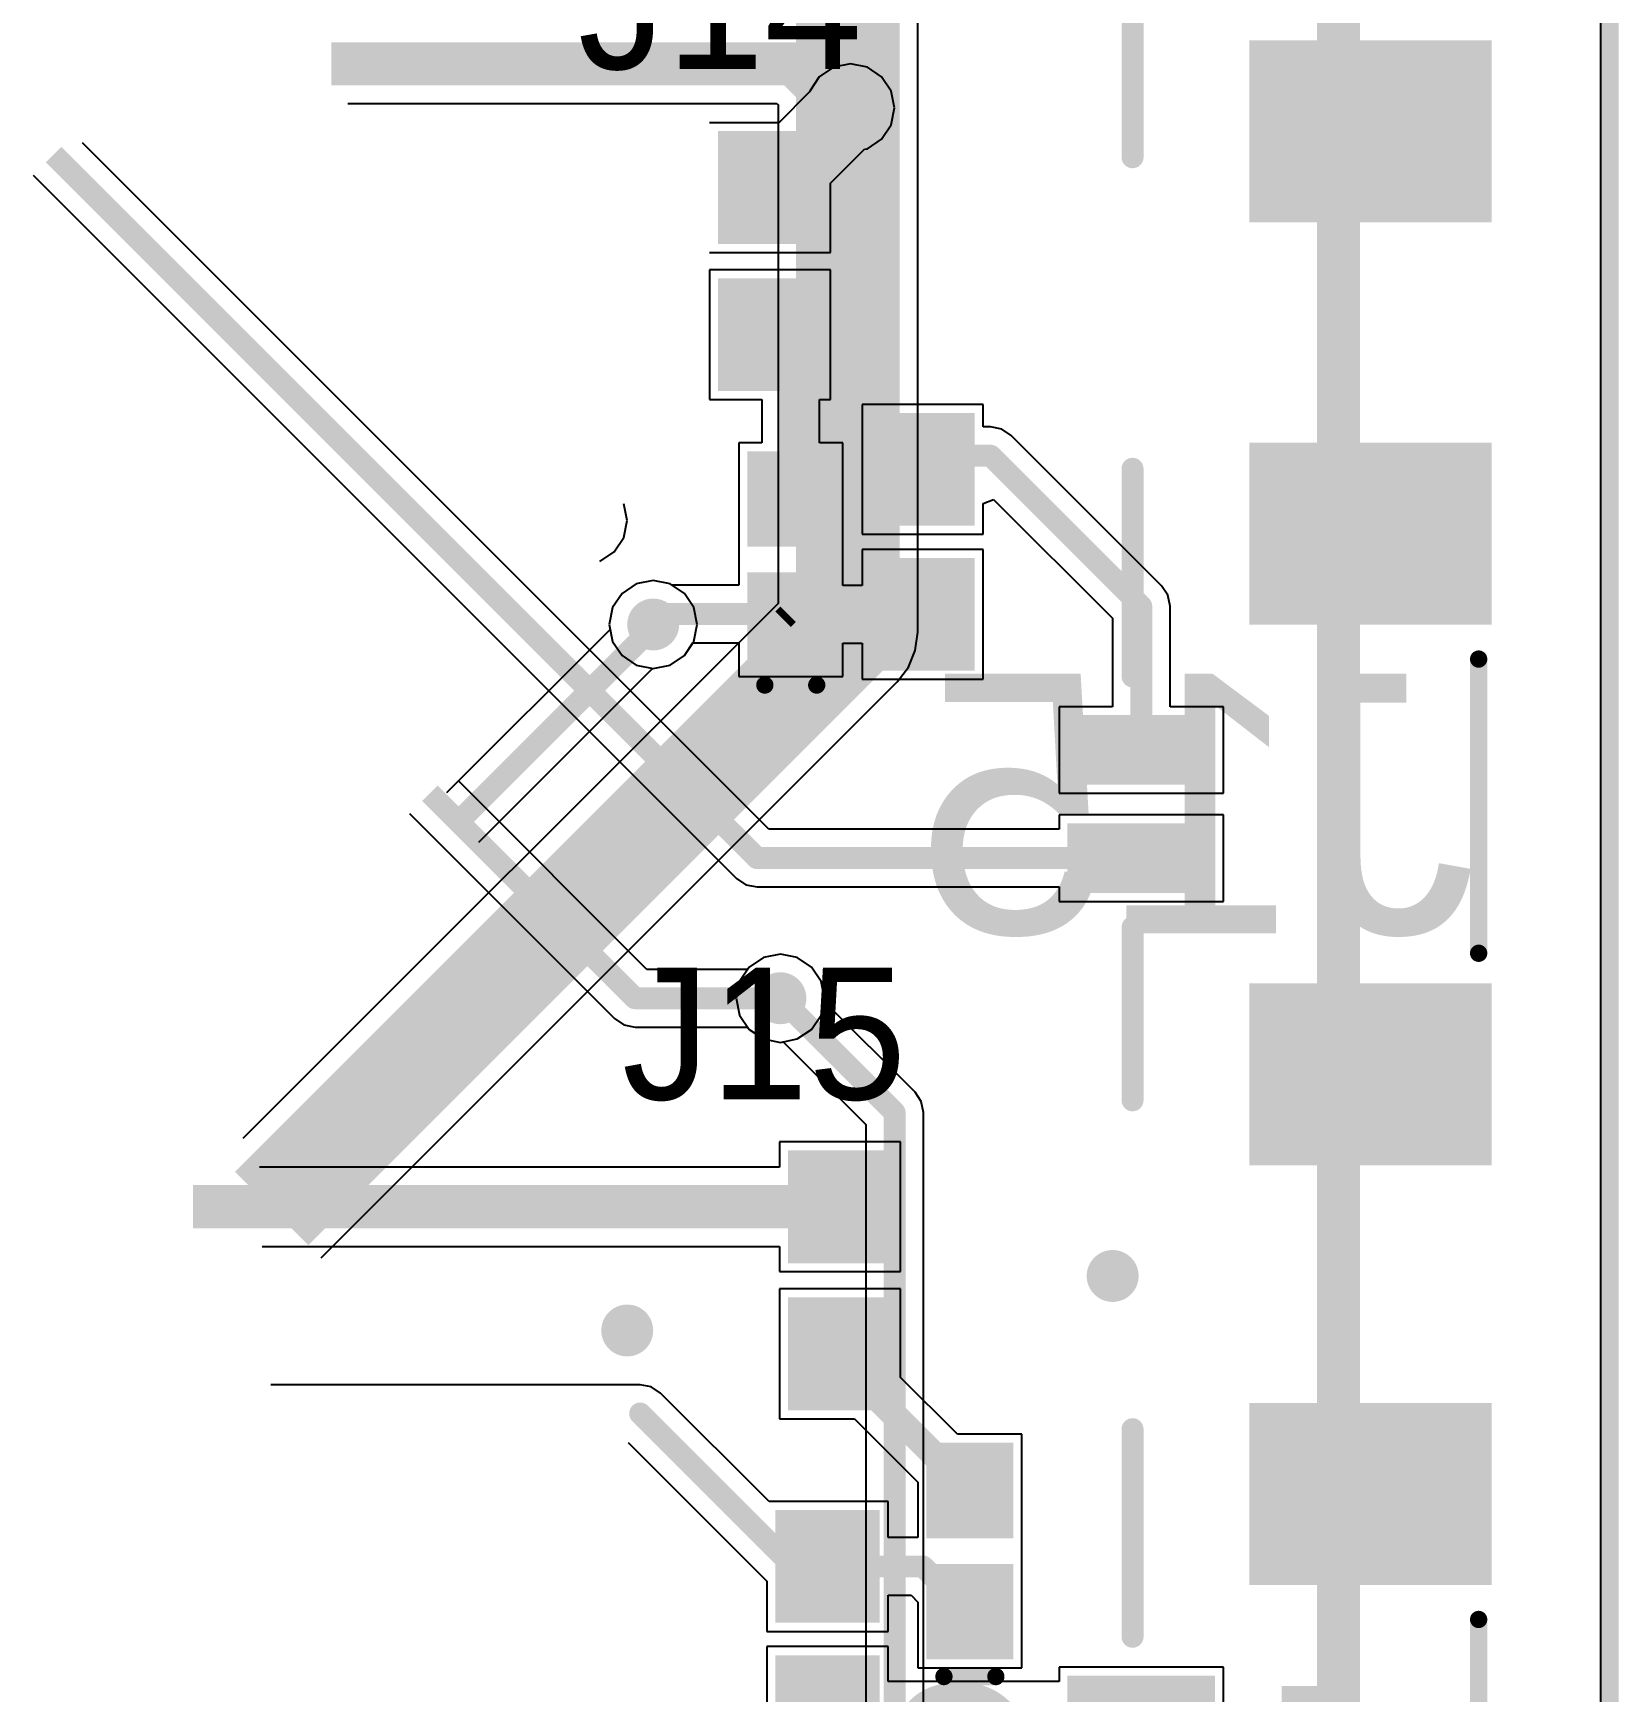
# Model space of a CAD drawing. Extents: x 65.4 to 145.6, y 116.1 to 196.3.
# Drawn here: x 127.31 to 145.63, y 146.63 to 165.8 of the extents above; entities that cross this region are included whole.
import ezdxf

# ---------------------------------------------------------------- set-up
doc = ezdxf.new("R2010")
doc.units = 0
doc.header["$MEASUREMENT"] = 0
doc.layers.get('0').update_dxf_attribs({"linetype": 'CONTINUOUS'})
for name, color, linetype in [('BOTTOMLAYER', 5, 'CONTINUOUS'), ('BOTTOMOVERLAY', 54, 'CONTINUOUS'), ('MECHANICAL1', 6, 'CONTINUOUS'), ('MULTILAYER', 9, 'CONTINUOUS'), ('TOPLAYER', 1, 'CONTINUOUS'), ('TOPOVERLAY', 2, 'CONTINUOUS'), ('TOPPASTE', 8, 'CONTINUOUS'), ('TOPSOLDER', 216, 'CONTINUOUS'), ('VIAHOLELAYER', 16, 'CONTINUOUS')]:
    doc.layers.add(name, color=color, linetype=linetype)

# ---------------------------------------------------------------- blocks, each defined once
blk = doc.blocks.new('0603_RES_2')
at = {"layer": 'TOPLAYER'}
for points in [[(-1.184, 0.495), (-2.284, 0.495), (-1.184, -0.505), (-2.284, -0.505)], [(0.492, 0.495), (-0.608, 0.495), (0.492, -0.505), (-0.608, -0.505)]]:
    blk.add_solid(points, dxfattribs=at)
at = {"layer": 'TOPPASTE'}
for points in [[(-1.184, 0.495), (-2.284, 0.495), (-1.184, -0.505), (-2.284, -0.505)], [(0.492, 0.495), (-0.608, 0.495), (0.492, -0.505), (-0.608, -0.505)]]:
    blk.add_solid(points, dxfattribs=at)
at = {"layer": 'TOPSOLDER'}
for points in [[(-1.083, 0.597), (-2.386, 0.597), (-1.083, -0.607), (-2.386, -0.607)], [(0.594, 0.597), (-0.709, 0.597), (0.594, -0.607), (-0.709, -0.607)]]:
    blk.add_solid(points, dxfattribs=at)
blk = doc.blocks.new('0603_RES_3')
at = {"layer": 'TOPLAYER'}
for points in [[(-1.184, 0.495), (-2.284, 0.495), (-1.184, -0.505), (-2.284, -0.505)], [(0.492, 0.495), (-0.608, 0.495), (0.492, -0.505), (-0.608, -0.505)]]:
    blk.add_solid(points, dxfattribs=at)
at = {"layer": 'TOPPASTE'}
for points in [[(-1.184, 0.495), (-2.284, 0.495), (-1.184, -0.505), (-2.284, -0.505)], [(0.492, 0.495), (-0.608, 0.495), (0.492, -0.505), (-0.608, -0.505)]]:
    blk.add_solid(points, dxfattribs=at)
at = {"layer": 'TOPSOLDER'}
for points in [[(-1.083, 0.597), (-2.386, 0.597), (-1.083, -0.607), (-2.386, -0.607)], [(0.594, 0.597), (-0.709, 0.597), (0.594, -0.607), (-0.709, -0.607)]]:
    blk.add_solid(points, dxfattribs=at)
blk = doc.blocks.new('J1_0603_23')
at = {"layer": 'TOPLAYER'}
for points in [[(-0.3, -0.5), (-0.3, 0.5), (-1.4, -0.5), (-1.4, 0.5)], [(1.4, -0.5), (1.4, 0.5), (0.3, -0.5), (0.3, 0.5)]]:
    blk.add_solid(points, dxfattribs=at)
at = {"layer": 'TOPPASTE'}
for points in [[(-0.3, -0.5), (-0.3, 0.5), (-1.4, -0.5), (-1.4, 0.5)], [(1.4, -0.5), (1.4, 0.5), (0.3, -0.5), (0.3, 0.5)]]:
    blk.add_solid(points, dxfattribs=at)
at = {"layer": 'TOPSOLDER'}
for points in [[(-0.198, -0.602), (-0.198, 0.602), (-1.502, -0.602), (-1.502, 0.602)], [(1.502, -0.602), (1.502, 0.602), (0.198, -0.602), (0.198, 0.602)]]:
    blk.add_solid(points, dxfattribs=at)
blk = doc.blocks.new('J1_0603_24')
at = {"layer": 'TOPLAYER'}
for points in [[(-0.3, -0.5), (-0.3, 0.5), (-1.4, -0.5), (-1.4, 0.5)], [(1.4, -0.5), (1.4, 0.5), (0.3, -0.5), (0.3, 0.5)]]:
    blk.add_solid(points, dxfattribs=at)
at = {"layer": 'TOPPASTE'}
for points in [[(-0.3, -0.5), (-0.3, 0.5), (-1.4, -0.5), (-1.4, 0.5)], [(1.4, -0.5), (1.4, 0.5), (0.3, -0.5), (0.3, 0.5)]]:
    blk.add_solid(points, dxfattribs=at)
at = {"layer": 'TOPSOLDER'}
for points in [[(-0.198, -0.602), (-0.198, 0.602), (-1.502, -0.602), (-1.502, 0.602)], [(1.502, -0.602), (1.502, 0.602), (0.198, -0.602), (0.198, 0.602)]]:
    blk.add_solid(points, dxfattribs=at)
blk = doc.blocks.new('L0603_39')
at = {"layer": 'TOPLAYER'}
for points in [[(-0.25, -0.4), (-0.25, 0.4), (-1.15, -0.4), (-1.15, 0.4)], [(1.15, -0.4), (1.15, 0.4), (0.25, -0.4), (0.25, 0.4)]]:
    blk.add_solid(points, dxfattribs=at)
at = {"layer": 'TOPOVERLAY', "const_width": 0.2}
blk.add_lwpolyline([(-1.45, 0.3), (-1.45, -0.3)], dxfattribs=at)
at = {"layer": 'TOPOVERLAY', "const_width": 0.1}
for points in [[(-1.5, 0.3, 1), (-1.4, 0.3, 1)], [(-1.5, -0.3, 1), (-1.4, -0.3, 1)]]:
    blk.add_lwpolyline(points, format="xyb", close=True, dxfattribs=at)
at = {"layer": 'TOPPASTE'}
for points in [[(-0.25, -0.4), (-0.25, 0.4), (-1.15, -0.4), (-1.15, 0.4)], [(1.15, -0.4), (1.15, 0.4), (0.25, -0.4), (0.25, 0.4)]]:
    blk.add_solid(points, dxfattribs=at)
at = {"layer": 'TOPSOLDER'}
for points in [[(-0.148, -0.502), (-0.148, 0.502), (-1.252, -0.502), (-1.252, 0.502)], [(1.252, -0.502), (1.252, 0.502), (0.148, -0.502), (0.148, 0.502)]]:
    blk.add_solid(points, dxfattribs=at)
blk = doc.blocks.new('L0603_40')
at = {"layer": 'TOPLAYER'}
for points in [[(-0.25, -0.4), (-0.25, 0.4), (-1.15, -0.4), (-1.15, 0.4)], [(1.15, -0.4), (1.15, 0.4), (0.25, -0.4), (0.25, 0.4)]]:
    blk.add_solid(points, dxfattribs=at)
at = {"layer": 'TOPOVERLAY', "const_width": 0.2}
blk.add_lwpolyline([(-1.45, 0.3), (-1.45, -0.3)], dxfattribs=at)
at = {"layer": 'TOPOVERLAY', "const_width": 0.1}
for points in [[(-1.5, 0.3, 1), (-1.4, 0.3, 1)], [(-1.5, -0.3, 1), (-1.4, -0.3, 1)]]:
    blk.add_lwpolyline(points, format="xyb", close=True, dxfattribs=at)
at = {"layer": 'TOPPASTE'}
for points in [[(-0.25, -0.4), (-0.25, 0.4), (-1.15, -0.4), (-1.15, 0.4)], [(1.15, -0.4), (1.15, 0.4), (0.25, -0.4), (0.25, 0.4)]]:
    blk.add_solid(points, dxfattribs=at)
at = {"layer": 'TOPSOLDER'}
for points in [[(-0.148, -0.502), (-0.148, 0.502), (-1.252, -0.502), (-1.252, 0.502)], [(1.252, -0.502), (1.252, 0.502), (0.148, -0.502), (0.148, 0.502)]]:
    blk.add_solid(points, dxfattribs=at)
blk = doc.blocks.new('SMT2PIN_69')
at = {"layer": 'TOPLAYER'}
for points in [[(-0.32, -0.83), (0.28, -0.83), (-0.32, 0.67), (0.28, 0.67)], [(0.93, -0.83), (1.53, -0.83), (0.93, 0.67), (1.53, 0.67)], [(-3.47, -4.03), (-1.57, -4.03), (-3.47, -1.43), (-1.57, -1.43)], [(2.78, -4.03), (4.68, -4.03), (2.78, -1.43), (4.68, -1.43)]]:
    blk.add_solid(points, dxfattribs=at)
at = {"layer": 'TOPOVERLAY'}
for points, const_width in [([(-2.82, 0.02), (-0.82, 0.02)], 0.254), ([(2.08, 0.02), (4.48, 0.02)], 0.254), ([(-1.12, -3.98), (2.28, -3.98)], 0.2)]:
    blk.add_lwpolyline(points, dxfattribs=dict(at, const_width=const_width))
for points, const_width in [([(-2.883, 0.02, 1), (-2.756, 0.02, 1)], 0.127), ([(-0.883, 0.02, 1), (-0.756, 0.02, 1)], 0.127), ([(2.016, 0.02, 1), (2.143, 0.02, 1)], 0.127), ([(4.416, 0.02, 1), (4.543, 0.02, 1)], 0.127), ([(-1.17, -3.98, 1), (-1.07, -3.98, 1)], 0.1), ([(2.23, -3.98, 1), (2.33, -3.98, 1)], 0.1)]:
    blk.add_lwpolyline(points, format="xyb", close=True, dxfattribs=dict(at, const_width=const_width))
at = {"layer": 'TOPPASTE'}
for points in [[(-0.32, -0.83), (0.28, -0.83), (-0.32, 0.67), (0.28, 0.67)], [(0.93, -0.83), (1.53, -0.83), (0.93, 0.67), (1.53, 0.67)], [(-3.47, -4.03), (-1.57, -4.03), (-3.47, -1.43), (-1.57, -1.43)], [(2.78, -4.03), (4.68, -4.03), (2.78, -1.43), (4.68, -1.43)]]:
    blk.add_solid(points, dxfattribs=at)
at = {"layer": 'TOPSOLDER'}
for points in [[(-0.422, -0.932), (0.382, -0.932), (-0.422, 0.772), (0.382, 0.772)], [(0.828, -0.932), (1.632, -0.932), (0.828, 0.772), (1.632, 0.772)], [(-3.572, -4.132), (-1.468, -4.132), (-3.572, -1.328), (-1.468, -1.328)], [(2.678, -4.132), (4.782, -4.132), (2.678, -1.328), (4.782, -1.328)]]:
    blk.add_solid(points, dxfattribs=at)
blk = doc.blocks.new('SMT2PIN_70')
at = {"layer": 'TOPLAYER'}
for points in [[(-0.32, -0.83), (0.28, -0.83), (-0.32, 0.67), (0.28, 0.67)], [(0.93, -0.83), (1.53, -0.83), (0.93, 0.67), (1.53, 0.67)], [(-3.47, -4.03), (-1.57, -4.03), (-3.47, -1.43), (-1.57, -1.43)], [(2.78, -4.03), (4.68, -4.03), (2.78, -1.43), (4.68, -1.43)]]:
    blk.add_solid(points, dxfattribs=at)
at = {"layer": 'TOPOVERLAY'}
for points, const_width in [([(-2.82, 0.02), (-0.82, 0.02)], 0.254), ([(2.08, 0.02), (4.48, 0.02)], 0.254), ([(-1.12, -3.98), (2.28, -3.98)], 0.2)]:
    blk.add_lwpolyline(points, dxfattribs=dict(at, const_width=const_width))
for points, const_width in [([(-2.883, 0.02, 1), (-2.756, 0.02, 1)], 0.127), ([(-0.883, 0.02, 1), (-0.756, 0.02, 1)], 0.127), ([(2.016, 0.02, 1), (2.143, 0.02, 1)], 0.127), ([(4.416, 0.02, 1), (4.543, 0.02, 1)], 0.127), ([(-1.17, -3.98, 1), (-1.07, -3.98, 1)], 0.1), ([(2.23, -3.98, 1), (2.33, -3.98, 1)], 0.1)]:
    blk.add_lwpolyline(points, format="xyb", close=True, dxfattribs=dict(at, const_width=const_width))
at = {"layer": 'TOPPASTE'}
for points in [[(-0.32, -0.83), (0.28, -0.83), (-0.32, 0.67), (0.28, 0.67)], [(0.93, -0.83), (1.53, -0.83), (0.93, 0.67), (1.53, 0.67)], [(-3.47, -4.03), (-1.57, -4.03), (-3.47, -1.43), (-1.57, -1.43)], [(2.78, -4.03), (4.68, -4.03), (2.78, -1.43), (4.68, -1.43)]]:
    blk.add_solid(points, dxfattribs=at)
at = {"layer": 'TOPSOLDER'}
for points in [[(-0.422, -0.932), (0.382, -0.932), (-0.422, 0.772), (0.382, 0.772)], [(0.828, -0.932), (1.632, -0.932), (0.828, 0.772), (1.632, 0.772)], [(-3.572, -4.132), (-1.468, -4.132), (-3.572, -1.328), (-1.468, -1.328)], [(2.678, -4.132), (4.782, -4.132), (2.678, -1.328), (4.782, -1.328)]]:
    blk.add_solid(points, dxfattribs=at)
blk = doc.blocks.new('SMT2PIN_71')
at = {"layer": 'TOPLAYER'}
for points in [[(-0.32, -0.83), (0.28, -0.83), (-0.32, 0.67), (0.28, 0.67)], [(0.93, -0.83), (1.53, -0.83), (0.93, 0.67), (1.53, 0.67)], [(-3.47, -4.03), (-1.57, -4.03), (-3.47, -1.43), (-1.57, -1.43)], [(2.78, -4.03), (4.68, -4.03), (2.78, -1.43), (4.68, -1.43)]]:
    blk.add_solid(points, dxfattribs=at)
at = {"layer": 'TOPOVERLAY'}
for points, const_width in [([(-2.82, 0.02), (-0.82, 0.02)], 0.254), ([(2.08, 0.02), (4.48, 0.02)], 0.254), ([(-1.12, -3.98), (2.28, -3.98)], 0.2)]:
    blk.add_lwpolyline(points, dxfattribs=dict(at, const_width=const_width))
for points, const_width in [([(-2.883, 0.02, 1), (-2.756, 0.02, 1)], 0.127), ([(-0.883, 0.02, 1), (-0.756, 0.02, 1)], 0.127), ([(2.016, 0.02, 1), (2.143, 0.02, 1)], 0.127), ([(4.416, 0.02, 1), (4.543, 0.02, 1)], 0.127), ([(-1.17, -3.98, 1), (-1.07, -3.98, 1)], 0.1), ([(2.23, -3.98, 1), (2.33, -3.98, 1)], 0.1)]:
    blk.add_lwpolyline(points, format="xyb", close=True, dxfattribs=dict(at, const_width=const_width))
at = {"layer": 'TOPPASTE'}
for points in [[(-0.32, -0.83), (0.28, -0.83), (-0.32, 0.67), (0.28, 0.67)], [(0.93, -0.83), (1.53, -0.83), (0.93, 0.67), (1.53, 0.67)], [(-3.47, -4.03), (-1.57, -4.03), (-3.47, -1.43), (-1.57, -1.43)], [(2.78, -4.03), (4.68, -4.03), (2.78, -1.43), (4.68, -1.43)]]:
    blk.add_solid(points, dxfattribs=at)
at = {"layer": 'TOPSOLDER'}
for points in [[(-0.422, -0.932), (0.382, -0.932), (-0.422, 0.772), (0.382, 0.772)], [(0.828, -0.932), (1.632, -0.932), (0.828, 0.772), (1.632, 0.772)], [(-3.572, -4.132), (-1.468, -4.132), (-3.572, -1.328), (-1.468, -1.328)], [(2.678, -4.132), (4.782, -4.132), (2.678, -1.328), (4.782, -1.328)]]:
    blk.add_solid(points, dxfattribs=at)

msp = doc.modelspace()

# ---------------------------------------------------------------- linework, layer by layer
at = {"layer": 'BOTTOMLAYER'}
for p, q in [((145.422, 196.076), (145.422, 116.666)), ((137.529, 158.876), (137.529, 172.856)), ((130.942, 164.987), (135.902, 164.987)), ((135.902, 164.987), (135.915, 164.974)), ((135.915, 164.974), (135.915, 159.21)), ((134.172, 160.166), (134.133, 160.361)), ((134.133, 159.971), (134.172, 160.166)), ((134.022, 159.806), (134.133, 159.971)), ((133.857, 159.695), (134.022, 159.806)), ((134.112, 159.326), (134.001, 159.161)), ((134.277, 159.437), (134.112, 159.326)), ((134.472, 159.476), (134.277, 159.437)), ((134.667, 159.437), (134.472, 159.476)), ((134.832, 159.326), (134.667, 159.437)), ((134.943, 159.161), (134.832, 159.326)), ((135.915, 159.21), (129.728, 153.023)), ((134.001, 159.161), (133.962, 158.966)), ((134.982, 158.966), (134.943, 159.161)), ((133.962, 158.966), (133.974, 158.909)), ((134.943, 158.771), (134.982, 158.966)), ((133.974, 158.909), (132.084, 157.019)), ((134.832, 158.606), (134.943, 158.771)), ((137.501, 158.667), (137.529, 158.876)), ((134.667, 158.495), (134.832, 158.606)), ((137.421, 158.473), (137.501, 158.667)), ((137.501, 158.667), (137.501, 158.667)), ((137.501, 158.667), (137.501, 158.667)), ((137.501, 158.667), (137.501, 158.667)), ((132.458, 156.45), (134.465, 158.458)), ((134.465, 158.458), (134.472, 158.456)), ((134.472, 158.456), (134.667, 158.495)), ((137.293, 158.305), (137.421, 158.473)), ((130.633, 151.645), (137.293, 158.305)), ((135.747, 155.117), (135.582, 155.006)), ((135.942, 155.156), (135.747, 155.117)), ((136.137, 155.117), (135.942, 155.156)), ((136.302, 155.006), (136.137, 155.117)), ((135.582, 155.006), (135.471, 154.841)), ((136.413, 154.841), (136.302, 155.006)), ((135.471, 154.841), (135.432, 154.646)), ((136.452, 154.646), (136.413, 154.841)), ((135.432, 154.646), (135.471, 154.451)), ((136.445, 154.614), (136.452, 154.646)), ((137.498, 153.562), (136.445, 154.614)), ((135.471, 154.451), (135.582, 154.286)), ((135.582, 154.286), (135.747, 154.175)), ((135.747, 154.175), (135.942, 154.136)), ((135.942, 154.136), (135.974, 154.143)), ((135.974, 154.143), (136.929, 153.188)), ((137.57, 153.454), (137.498, 153.562)), ((137.595, 153.326), (137.57, 153.454)), ((136.929, 153.188), (136.929, 145.436)), ((137.595, 145.574), (137.595, 153.326))]:
    msp.add_line(p, q, dxfattribs=at)
for points, const_width in [([(136.722, 158.876), (136.722, 172.856)], 1.2), ([(130.752, 165.446), (136.092, 165.446)], 0.5), ([(136.092, 165.446), (136.692, 164.846)], 0.5), ([(130.062, 152.216), (136.722, 158.876)], 1.2), ([(132.222, 156.686), (134.472, 158.936)], 0.254), ([(134.472, 158.936), (134.472, 158.966)], 0.254), ([(135.942, 154.646), (137.262, 153.326)], 0.254), ([(137.262, 145.436), (137.262, 153.326)], 0.254)]:
    msp.add_lwpolyline(points, dxfattribs=dict(at, const_width=const_width))
for points, const_width in [([(135.967, 165.446, 1), (136.217, 165.446, 1)], 0.25), ([(135.967, 165.446, 1), (136.217, 165.446, 1)], 0.25), ([(136.567, 164.846, 1), (136.817, 164.846, 1)], 0.25), ([(136.602, 164.936, 1), (136.902, 164.936, 1)], 0.3), ([(142.542, 164.786, 1), (142.842, 164.786, 1)], 0.3), ([(142.602, 160.046, 1), (142.902, 160.046, 1)], 0.3), ([(136.422, 158.876, 1), (137.022, 158.876, 1)], 0.6), ([(136.422, 158.876, 1), (137.022, 158.876, 1)], 0.6), ([(134.322, 158.966, 1), (134.622, 158.966, 1)], 0.3), ([(134.408, 158.966, 1), (134.535, 158.966, 1)], 0.127), ([(134.408, 158.936, 1), (134.535, 158.936, 1)], 0.127), ([(134.408, 158.936, 1), (134.535, 158.936, 1)], 0.127), ([(135.792, 154.646, 1), (136.092, 154.646, 1)], 0.3), ([(135.878, 154.646, 1), (136.005, 154.646, 1)], 0.127), ([(142.602, 153.656, 1), (142.902, 153.656, 1)], 0.3), ([(137.198, 153.326, 1), (137.325, 153.326, 1)], 0.127), ([(137.198, 153.326, 1), (137.325, 153.326, 1)], 0.127), ([(139.632, 151.436, 1), (139.932, 151.436, 1)], 0.3), ([(134.022, 150.806, 1), (134.322, 150.806, 1)], 0.3), ([(142.542, 148.916, 1), (142.842, 148.916, 1)], 0.3)]:
    msp.add_lwpolyline(points, format="xyb", close=True, dxfattribs=dict(at, const_width=const_width))
at = {"layer": 'MECHANICAL1', "const_width": 0.2}
msp.add_lwpolyline([(145.532, 116.186), (145.532, 196.186)], dxfattribs=at)
at = {"layer": 'MULTILAYER', "const_width": 0.3}
for points in [[(136.602, 164.936, 1), (136.902, 164.936, 1)], [(142.542, 164.786, 1), (142.842, 164.786, 1)], [(142.602, 160.046, 1), (142.902, 160.046, 1)], [(134.322, 158.966, 1), (134.622, 158.966, 1)], [(135.792, 154.646, 1), (136.092, 154.646, 1)], [(142.602, 153.656, 1), (142.902, 153.656, 1)], [(139.632, 151.436, 1), (139.932, 151.436, 1)], [(134.022, 150.806, 1), (134.322, 150.806, 1)], [(142.542, 148.916, 1), (142.842, 148.916, 1)]]:
    msp.add_lwpolyline(points, format="xyb", close=True, dxfattribs=at)
at = {"layer": 'TOPLAYER'}
for p, q in [((145.422, 196.076), (145.422, 116.666)), ((136.752, 165.446), (136.557, 165.407)), ((136.947, 165.407), (136.752, 165.446)), ((136.392, 165.296), (136.281, 165.131)), ((136.557, 165.407), (136.392, 165.296)), ((137.112, 165.296), (136.947, 165.407)), ((137.223, 165.131), (137.112, 165.296)), ((136.279, 165.122), (135.923, 164.766)), ((136.281, 165.131), (136.279, 165.122)), ((137.262, 164.936), (137.223, 165.131)), ((137.223, 164.741), (137.262, 164.936)), ((135.923, 164.766), (135.122, 164.766)), ((137.112, 164.576), (137.223, 164.741)), ((135.81, 156.599), (127.875, 164.534)), ((136.947, 164.465), (137.112, 164.576)), ((136.522, 164.067), (136.913, 164.458)), ((136.913, 164.458), (136.947, 164.465)), ((127.306, 164.16), (135.436, 156.03)), ((136.522, 163.266), (136.522, 164.067)), ((135.122, 163.266), (136.522, 163.266)), ((136.522, 163.066), (135.122, 163.066)), ((135.122, 163.066), (135.122, 161.566)), ((136.522, 161.566), (136.522, 163.066)), ((135.122, 161.566), (135.729, 161.566)), ((135.729, 161.566), (135.729, 161.066)), ((136.395, 161.066), (136.395, 161.566)), ((136.395, 161.566), (136.522, 161.566)), ((138.287, 161.51), (136.887, 161.51)), ((136.887, 161.51), (136.887, 160.01)), ((138.287, 161.249), (138.287, 161.51)), ((138.372, 161.249), (138.287, 161.249)), ((138.5, 161.224), (138.372, 161.249)), ((135.729, 161.066), (135.462, 161.066)), ((135.462, 161.066), (135.462, 159.766)), ((136.662, 161.066), (136.395, 161.066)), ((136.662, 159.766), (136.662, 161.066)), ((138.608, 161.152), (138.5, 161.224)), ((140.348, 159.412), (138.608, 161.152)), ((134.172, 160.166), (134.133, 160.361)), ((138.287, 160.363), (138.405, 160.412)), ((138.287, 160.01), (138.287, 160.363)), ((138.405, 160.412), (139.779, 159.038)), ((134.133, 159.971), (134.172, 160.166)), ((134.022, 159.806), (134.133, 159.971)), ((136.887, 160.01), (138.287, 160.01)), ((133.857, 159.695), (134.022, 159.806)), ((135.462, 159.766), (135.462, 159.766)), ((135.462, 159.766), (135.462, 159.666)), ((136.662, 159.666), (136.662, 159.766)), ((136.662, 159.766), (136.662, 159.766)), ((138.287, 159.834), (136.887, 159.834)), ((136.887, 159.834), (136.887, 159.417)), ((138.287, 158.334), (138.287, 159.834)), ((135.462, 159.666), (135.462, 159.666)), ((135.462, 159.666), (135.462, 159.419)), ((136.662, 159.417), (136.662, 159.666)), ((136.662, 159.666), (136.662, 159.666)), ((136.662, 159.666), (136.662, 159.666)), ((136.662, 159.666), (136.662, 159.666)), ((134.112, 159.326), (134.001, 159.161)), ((134.277, 159.437), (134.112, 159.326)), ((134.472, 159.476), (134.277, 159.437)), ((134.667, 159.437), (134.472, 159.476)), ((134.693, 159.419), (134.667, 159.437)), ((135.462, 159.419), (134.693, 159.419)), ((136.887, 159.417), (136.662, 159.417)), ((140.42, 159.304), (140.348, 159.412)), ((134.001, 159.161), (133.962, 158.966)), ((140.445, 159.176), (140.42, 159.304)), ((140.445, 158.016), (140.445, 159.176)), ((133.962, 158.966), (134.001, 158.771)), ((139.779, 159.038), (139.779, 158.016)), ((134.001, 158.771), (134.112, 158.606)), ((134.832, 158.606), (134.931, 158.753)), ((134.931, 158.753), (135.462, 158.753)), ((135.462, 158.753), (135.462, 158.366)), ((136.662, 158.366), (136.662, 158.75)), ((136.662, 158.75), (136.887, 158.75)), ((136.887, 158.75), (136.887, 158.334)), ((134.112, 158.606), (134.277, 158.495)), ((134.667, 158.495), (134.832, 158.606)), ((134.277, 158.495), (134.472, 158.456)), ((134.472, 158.456), (134.667, 158.495)), ((135.462, 158.366), (136.662, 158.366)), ((136.887, 158.334), (138.287, 158.334)), ((139.779, 158.016), (139.162, 158.016)), ((139.162, 158.016), (139.162, 157.016)), ((141.062, 158.016), (140.445, 158.016)), ((141.062, 157.016), (141.062, 158.016)), ((134.4, 154.979), (132.225, 157.154)), ((139.162, 157.016), (141.062, 157.016)), ((131.656, 156.78), (134.026, 154.41)), ((141.062, 156.766), (139.162, 156.766)), ((139.162, 156.766), (139.162, 156.599)), ((141.062, 155.766), (141.062, 156.766)), ((139.162, 156.599), (135.81, 156.599)), ((135.436, 156.03), (135.544, 155.958)), ((135.544, 155.958), (135.672, 155.933)), ((135.672, 155.933), (139.162, 155.933)), ((139.162, 155.933), (139.162, 155.766)), ((139.162, 155.766), (141.062, 155.766)), ((135.747, 155.117), (135.582, 155.006)), ((135.942, 155.156), (135.747, 155.117)), ((136.137, 155.117), (135.942, 155.156)), ((136.302, 155.006), (136.137, 155.117)), ((135.563, 154.979), (134.4, 154.979)), ((135.582, 155.006), (135.563, 154.979)), ((136.413, 154.841), (136.302, 155.006)), ((136.452, 154.646), (136.413, 154.841)), ((136.413, 154.451), (136.452, 154.646)), ((134.026, 154.41), (134.134, 154.338)), ((134.134, 154.338), (134.262, 154.313)), ((136.302, 154.286), (136.413, 154.451)), ((134.262, 154.313), (135.563, 154.313)), ((135.563, 154.313), (135.582, 154.286)), ((135.582, 154.286), (135.747, 154.175)), ((135.747, 154.175), (135.942, 154.136)), ((135.942, 154.136), (136.137, 154.175)), ((136.137, 154.175), (136.302, 154.286)), ((137.332, 152.986), (135.932, 152.986)), ((135.932, 152.986), (135.932, 152.695)), ((137.332, 151.486), (137.332, 152.986)), ((135.932, 152.695), (129.923, 152.695)), ((129.954, 151.777), (135.932, 151.777)), ((135.932, 151.777), (135.932, 151.486)), ((135.932, 151.486), (137.332, 151.486)), ((137.332, 151.286), (135.932, 151.286)), ((135.932, 151.286), (135.932, 149.786)), ((137.332, 150.261), (137.332, 151.286)), ((134.322, 150.179), (130.051, 150.179)), ((134.45, 150.154), (134.322, 150.179)), ((134.558, 150.082), (134.45, 150.154)), ((137.987, 149.606), (137.332, 150.261)), ((135.811, 148.828), (134.558, 150.082)), ((135.932, 149.786), (136.797, 149.786)), ((136.797, 149.786), (137.532, 149.051)), ((138.732, 149.606), (137.987, 149.606)), ((138.732, 148.306), (138.732, 149.606)), ((134.184, 149.513), (135.787, 147.91)), ((137.532, 149.051), (137.532, 148.412)), ((137.187, 148.828), (135.811, 148.828)), ((137.187, 148.412), (137.187, 148.828)), ((137.532, 148.412), (137.187, 148.412)), ((138.732, 148.206), (138.732, 148.306)), ((138.732, 148.306), (138.732, 148.306)), ((138.732, 146.906), (138.732, 148.206)), ((138.732, 148.206), (138.732, 148.206)), ((138.732, 148.206), (138.732, 148.206)), ((138.732, 148.206), (138.732, 148.206)), ((135.787, 147.91), (135.787, 147.328)), ((137.187, 147.328), (137.187, 147.745)), ((137.187, 147.745), (137.452, 147.745)), ((137.452, 147.745), (137.532, 147.665)), ((137.532, 147.665), (137.532, 146.906)), ((135.787, 147.328), (137.187, 147.328)), ((137.187, 147.152), (135.787, 147.152)), ((135.787, 147.152), (135.787, 145.652)), ((137.187, 146.749), (137.187, 147.152)), ((137.532, 146.906), (138.732, 146.906)), ((141.062, 146.916), (139.162, 146.916)), ((139.162, 146.916), (139.162, 146.749)), ((141.062, 145.916), (141.062, 146.916)), ((139.162, 146.749), (137.187, 146.749))]:
    msp.add_line(p, q, dxfattribs=at)
for points, const_width in [([(142.392, 142.976), (142.392, 193.676)], 0.5), ([(135.822, 164.016), (136.742, 164.936)], 0.5), ([(136.742, 164.936), (136.752, 164.936)], 0.5), ([(127.542, 164.396), (135.672, 156.266)], 0.254), ([(135.792, 162.296), (136.062, 162.026)], 0.254), ([(136.062, 160.416), (136.062, 162.026)], 0.254), ([(137.532, 160.916), (138.372, 160.916)], 0.254), ([(138.372, 160.916), (140.112, 159.176)], 0.254), ([(134.472, 158.966), (134.592, 159.086)], 0.254), ([(134.592, 159.086), (136.182, 159.086)], 0.254), ([(135.972, 159.026), (136.03, 159.084)], 0.254), ([(136.03, 159.084), (137.587, 159.084)], 0.254), ([(140.112, 157.516), (140.112, 159.176)], 0.254), ([(131.892, 157.016), (134.262, 154.646)], 0.254), ([(135.672, 156.266), (140.112, 156.266)], 0.254), ([(134.262, 154.646), (135.942, 154.646)], 0.254), ([(129.152, 152.236), (136.632, 152.236)], 0.5), ([(136.542, 150.536), (136.552, 150.536)], 0.3), ([(136.552, 150.536), (138.132, 148.956)], 0.3), ([(134.322, 149.846), (136.09, 148.078)], 0.254), ([(136.09, 148.078), (136.487, 148.078)], 0.254), ([(136.487, 148.078), (137.59, 148.078)], 0.254), ([(137.59, 148.078), (138.102, 147.566)], 0.254)]:
    msp.add_lwpolyline(points, dxfattribs=dict(at, const_width=const_width))
for points, const_width in [([(136.602, 164.936, 1), (136.902, 164.936, 1)], 0.3), ([(136.617, 164.936, 1), (136.867, 164.936, 1)], 0.25), ([(136.617, 164.936, 1), (136.867, 164.936, 1)], 0.25), ([(136.627, 164.936, 1), (136.877, 164.936, 1)], 0.25), ([(142.542, 164.786, 1), (142.842, 164.786, 1)], 0.3), ([(135.697, 164.016, 1), (135.947, 164.016, 1)], 0.25), ([(135.728, 162.296, 1), (135.855, 162.296, 1)], 0.127), ([(135.999, 162.026, 1), (136.126, 162.026, 1)], 0.127), ([(135.999, 162.026, 1), (136.126, 162.026, 1)], 0.127), ([(137.469, 160.916, 1), (137.596, 160.916, 1)], 0.127), ([(138.308, 160.916, 1), (138.435, 160.916, 1)], 0.127), ([(138.308, 160.916, 1), (138.435, 160.916, 1)], 0.127), ([(135.999, 160.416, 1), (136.126, 160.416, 1)], 0.127), ([(142.602, 160.046, 1), (142.902, 160.046, 1)], 0.3), ([(134.322, 158.966, 1), (134.622, 158.966, 1)], 0.3), ([(134.528, 159.086, 1), (134.655, 159.086, 1)], 0.127), ([(134.528, 159.086, 1), (134.655, 159.086, 1)], 0.127), ([(135.908, 159.026, 1), (136.035, 159.026, 1)], 0.127), ([(135.966, 159.084, 1), (136.093, 159.084, 1)], 0.127), ([(135.966, 159.084, 1), (136.093, 159.084, 1)], 0.127), ([(136.119, 159.086, 1), (136.246, 159.086, 1)], 0.127), ([(137.523, 159.084, 1), (137.65, 159.084, 1)], 0.127), ([(140.049, 159.176, 1), (140.176, 159.176, 1)], 0.127), ([(140.049, 159.176, 1), (140.176, 159.176, 1)], 0.127), ([(134.408, 158.966, 1), (134.535, 158.966, 1)], 0.127), ([(140.049, 157.516, 1), (140.176, 157.516, 1)], 0.127), ([(135.608, 156.266, 1), (135.735, 156.266, 1)], 0.127), ([(135.608, 156.266, 1), (135.735, 156.266, 1)], 0.127), ([(140.049, 156.266, 1), (140.176, 156.266, 1)], 0.127), ([(135.792, 154.646, 1), (136.092, 154.646, 1)], 0.3), ([(134.199, 154.646, 1), (134.326, 154.646, 1)], 0.127), ([(134.199, 154.646, 1), (134.326, 154.646, 1)], 0.127), ([(135.878, 154.646, 1), (136.005, 154.646, 1)], 0.127), ([(142.602, 153.656, 1), (142.902, 153.656, 1)], 0.3), ([(136.507, 152.236, 1), (136.757, 152.236, 1)], 0.25), ([(139.632, 151.436, 1), (139.932, 151.436, 1)], 0.3), ([(134.022, 150.806, 1), (134.322, 150.806, 1)], 0.3), ([(136.467, 150.536, 1), (136.617, 150.536, 1)], 0.15), ([(136.477, 150.536, 1), (136.627, 150.536, 1)], 0.15), ([(136.477, 150.536, 1), (136.627, 150.536, 1)], 0.15), ([(134.258, 149.846, 1), (134.385, 149.846, 1)], 0.127), ([(134.258, 149.846, 1), (134.385, 149.846, 1)], 0.127), ([(142.542, 148.916, 1), (142.842, 148.916, 1)], 0.3), ([(138.057, 148.956, 1), (138.207, 148.956, 1)], 0.15), ([(136.026, 148.078, 1), (136.153, 148.078, 1)], 0.127), ([(136.026, 148.078, 1), (136.153, 148.078, 1)], 0.127), ([(136.424, 148.078, 1), (136.551, 148.078, 1)], 0.127), ([(136.424, 148.078, 1), (136.551, 148.078, 1)], 0.127), ([(137.526, 148.078, 1), (137.653, 148.078, 1)], 0.127), ([(137.526, 148.078, 1), (137.653, 148.078, 1)], 0.127), ([(138.038, 147.566, 1), (138.165, 147.566, 1)], 0.127)]:
    msp.add_lwpolyline(points, format="xyb", close=True, dxfattribs=dict(at, const_width=const_width))
at = {"layer": 'VIAHOLELAYER', "const_width": 0.15}
for points in [[(136.677, 164.936, 1), (136.827, 164.936, 1)], [(142.617, 164.786, 1), (142.767, 164.786, 1)], [(142.677, 160.046, 1), (142.827, 160.046, 1)], [(134.397, 158.966, 1), (134.547, 158.966, 1)], [(135.867, 154.646, 1), (136.017, 154.646, 1)], [(142.677, 153.656, 1), (142.827, 153.656, 1)], [(139.707, 151.436, 1), (139.857, 151.436, 1)], [(134.097, 150.806, 1), (134.247, 150.806, 1)], [(142.617, 148.916, 1), (142.767, 148.916, 1)]]:
    msp.add_lwpolyline(points, format="xyb", close=True, dxfattribs=at)

# ---------------------------------------------------------------- block references
for name, p, rotation in [('SMT2PIN_71', (140.032, 167.186), 90), ('J1_0603_24', (135.822, 163.166), 90), ('0603_RES_3', (137.592, 159.026), 270), ('SMT2PIN_70', (140.032, 156.286), 90), ('L0603_40', (136.062, 159.716), 90), ('J1_0603_23', (136.632, 151.386), 90), ('SMT2PIN_69', (140.032, 145.186), 90), ('L0603_39', (138.132, 148.256), 90), ('0603_RES_2', (136.482, 148.136), 90)]:
    msp.add_blockref(name, p, dxfattribs=dict(rotation=rotation))

# ---------------------------------------------------------------- texts
at = {"layer": 'BOTTOMOVERLAY', "text_generation_flag": 2}
for s, p in [('J15', (143.982, 155.396)), ('J16', (143.442, 143.696))]:
    msp.add_text(s, height=3, rotation=360, dxfattribs=at).set_placement(p)
at = {"layer": 'TOPOVERLAY'}
msp.add_text('J14', height=1.524, rotation=360, dxfattribs=at).set_placement((133.602, 165.386))
msp.add_text('J15', height=1.524, dxfattribs=at).set_placement((134.112, 153.476))

doc.saveas('drawing.dxf')
